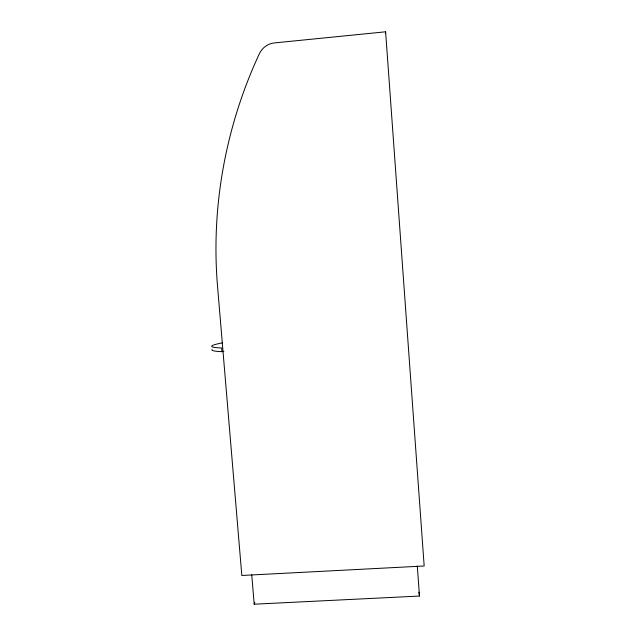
<?xml version="1.0" encoding="UTF-8"?>
<svg xmlns="http://www.w3.org/2000/svg" width="636" height="636" viewBox="0 0 636 636"><rect width="100%" height="100%" fill="white"/><g stroke="black" fill="none" stroke-linecap="round" stroke-linejoin="round"><path stroke-width="0.95" d="M385.456 33.756L385.615 31.8L274.458 42.914A18.881 18.388 -72.2 0 0 259.377 53.718C225.987 125.467 211.041 205.595 217.393 284.538L241.823 575.477L424.172 566L385.615 31.8M417.303 566.032L419.482 596.043L254.193 604.2L254.813 602.34M212.13 349.482A61.811 4.778 -4.7 0 0 221.956 351.652L223.88 351.517M418.846 592.18L419.482 596.043M221.956 351.652L221.646 347.964A61.819 4.524 -4.7 0 1 222.258 342.899M251.737 574.706L254.193 604.2"/></g></svg>
